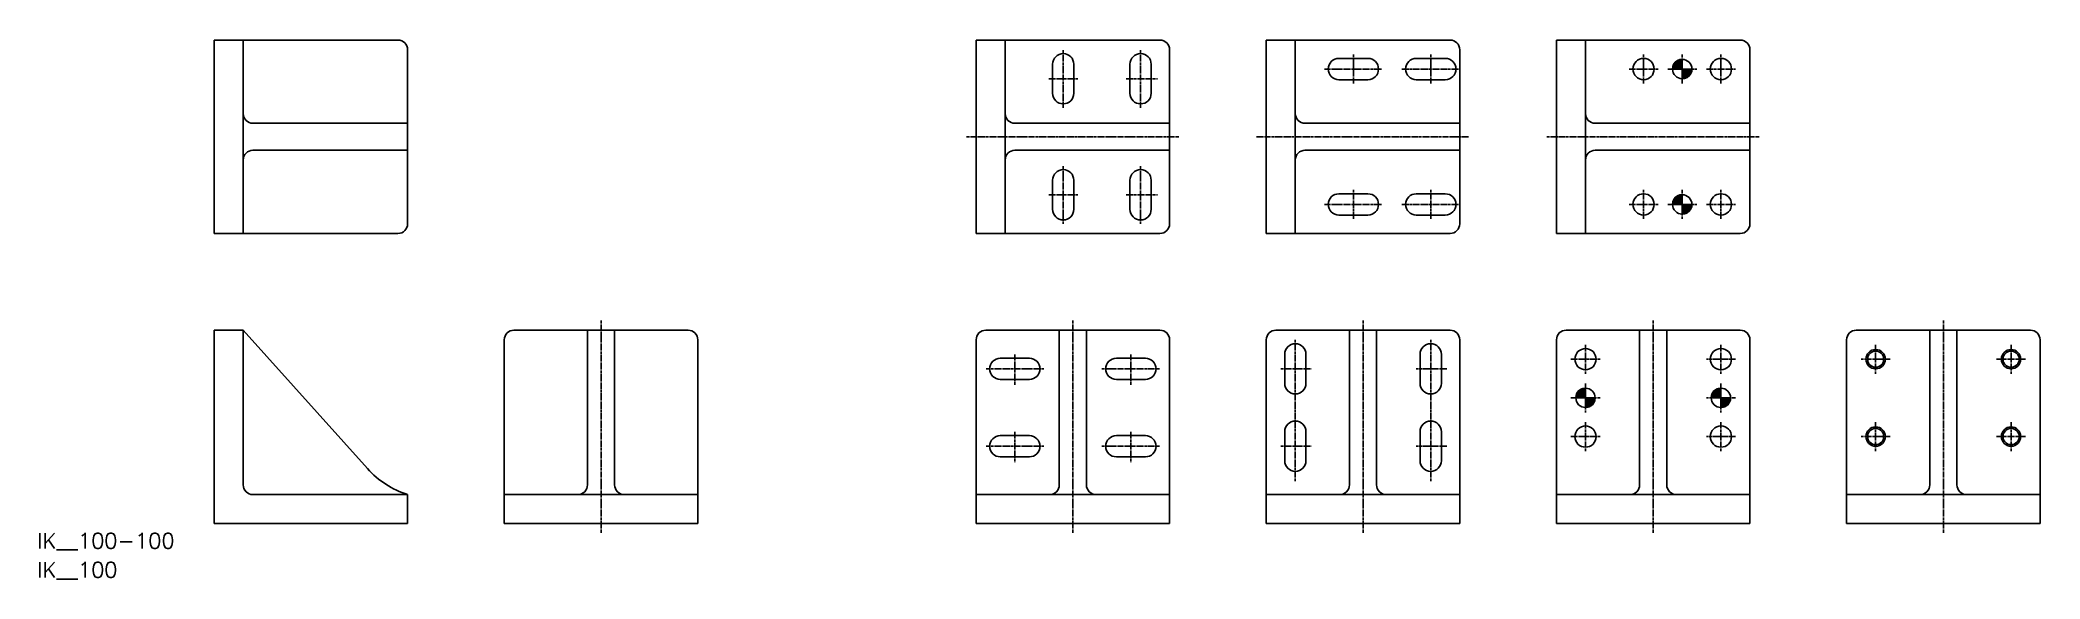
# Model space of a CAD drawing. Extents: x 11 to 1045, y 9 to 288.
import ezdxf

# ---------------------------------------------------------------- set-up
doc = ezdxf.new("R2010")
doc.units = 0
doc.linetypes.add('CENTER', pattern=[2, 1.25, -0.25, 0.25, -0.25])
doc.layers.get('0').update_dxf_attribs({"linetype": 'CONTINUOUS'})
doc.layers.add('CENTER', color=1, linetype='CENTER')
doc.styles.get("Standard").update_dxf_attribs({"font": 'txt.shx'})

# ---------------------------------------------------------------- blocks, each defined once
blk = doc.blocks.new('*U31')
at = {"color": 7, "linetype": 'CONTINUOUS'}
for p, q in [((805.4, 104.2), (805.3, 102.9)), ((805.9, 105.4), (805.4, 104.2)), ((806.7, 106.5), (805.9, 105.4)), ((807.8, 107.3), (806.7, 106.5)), ((809, 107.8), (807.8, 107.3)), ((810.3, 107.9), (809, 107.8)), ((810.3, 107.8), (810.3, 107.9)), ((810.3, 107.8), (810.3, 107.3)), ((810.3, 107.3), (810.3, 106.5)), ((810.3, 106.5), (810.3, 105.4)), ((810.3, 105.4), (810.3, 104.2)), ((810.3, 104.2), (810.3, 102.9)), ((805.3, 102.9), (810.3, 102.9)), ((810.3, 102.9), (815.3, 102.9)), ((810.3, 102.9), (810.3, 101.6)), ((810.3, 101.6), (810.3, 100.4)), ((810.3, 100.4), (810.3, 99.4)), ((810.3, 99.4), (810.3, 98.6)), ((810.3, 98.6), (810.3, 98.1)), ((811.5, 98.1), (810.3, 97.9)), ((810.3, 97.9), (810.3, 98.1)), ((812.8, 98.6), (811.5, 98.1)), ((813.8, 99.4), (812.8, 98.6)), ((814.6, 100.4), (813.8, 99.4)), ((815.1, 101.6), (814.6, 100.4)), ((815.3, 102.9), (815.1, 101.6))]:
    blk.add_line(p, q, dxfattribs=at)
for points in [[(805.4, 104.2), (805.3, 102.9), (810.3, 102.9)], [(805.9, 105.4), (805.4, 104.2), (810.3, 104.2)], [(806.7, 106.5), (805.9, 105.4), (810.3, 105.4)], [(807.8, 107.3), (806.7, 106.5), (810.3, 106.5)], [(809, 107.8), (807.8, 107.3), (810.3, 107.3)], [(810.3, 107.9), (809, 107.8), (810.3, 107.8)], [(805.3, 102.9), (805.3, 102.9), (810.3, 102.9)], [(810.3, 102.9), (810.3, 102.9), (815.3, 102.9)], [(810.3, 102.9), (810.3, 101.6), (815.1, 101.6)], [(810.3, 101.6), (810.3, 100.4), (814.6, 100.4)], [(810.3, 100.4), (810.3, 99.4), (813.8, 99.4)], [(810.3, 99.4), (810.3, 98.6), (812.8, 98.6)], [(810.3, 98.6), (810.3, 98.1), (811.5, 98.1)]]:
    blk.add_solid(points, dxfattribs=at)
at = {"color": 7, "linetype": 'CONTINUOUS', "extrusion": (0, 0, -1)}
for points in [[(-805.4, 104.2), (-810.3, 104.2), (-810.3, 102.9)], [(-805.9, 105.4), (-810.3, 105.4), (-810.3, 104.2)], [(-806.7, 106.5), (-810.3, 106.5), (-810.3, 105.4)], [(-807.8, 107.3), (-810.3, 107.3), (-810.3, 106.5)], [(-809, 107.8), (-810.3, 107.8), (-810.3, 107.3)], [(-810.3, 102.9), (-815.3, 102.9), (-815.1, 101.6)], [(-810.3, 101.6), (-815.1, 101.6), (-814.6, 100.4)], [(-810.3, 100.4), (-814.6, 100.4), (-813.8, 99.4)], [(-810.3, 99.4), (-813.8, 99.4), (-812.8, 98.6)], [(-810.3, 98.6), (-812.8, 98.6), (-811.5, 98.1)], [(-810.3, 98.1), (-811.5, 98.1), (-810.3, 97.9)]]:
    blk.add_solid(points, dxfattribs=at)
blk = doc.blocks.new('*U32')
at = {"color": 7, "linetype": 'CONTINUOUS'}
for p, q in [((875.4, 104.2), (875.3, 102.9)), ((875.9, 105.4), (875.4, 104.2)), ((876.7, 106.5), (875.9, 105.4)), ((877.8, 107.3), (876.7, 106.5)), ((879, 107.8), (877.8, 107.3)), ((880.3, 107.9), (879, 107.8)), ((880.3, 107.8), (880.3, 107.9)), ((880.3, 107.8), (880.3, 107.3)), ((880.3, 107.3), (880.3, 106.5)), ((880.3, 106.5), (880.3, 105.4)), ((880.3, 105.4), (880.3, 104.2)), ((880.3, 104.2), (880.3, 102.9)), ((875.3, 102.9), (880.3, 102.9)), ((880.3, 102.9), (885.3, 102.9)), ((880.3, 102.9), (880.3, 101.6)), ((880.3, 101.6), (880.3, 100.4)), ((880.3, 100.4), (880.3, 99.4)), ((880.3, 99.4), (880.3, 98.6)), ((880.3, 98.6), (880.3, 98.1)), ((881.5, 98.1), (880.3, 97.9)), ((880.3, 97.9), (880.3, 98.1)), ((882.8, 98.6), (881.5, 98.1)), ((883.8, 99.4), (882.8, 98.6)), ((884.6, 100.4), (883.8, 99.4)), ((885.1, 101.6), (884.6, 100.4)), ((885.3, 102.9), (885.1, 101.6))]:
    blk.add_line(p, q, dxfattribs=at)
for points in [[(875.4, 104.2), (875.3, 102.9), (880.3, 102.9)], [(875.9, 105.4), (875.4, 104.2), (880.3, 104.2)], [(876.7, 106.5), (875.9, 105.4), (880.3, 105.4)], [(877.8, 107.3), (876.7, 106.5), (880.3, 106.5)], [(879, 107.8), (877.8, 107.3), (880.3, 107.3)], [(880.3, 107.9), (879, 107.8), (880.3, 107.8)], [(875.3, 102.9), (875.3, 102.9), (880.3, 102.9)], [(880.3, 102.9), (880.3, 102.9), (885.3, 102.9)], [(880.3, 102.9), (880.3, 101.6), (885.1, 101.6)], [(880.3, 101.6), (880.3, 100.4), (884.6, 100.4)], [(880.3, 100.4), (880.3, 99.4), (883.8, 99.4)], [(880.3, 99.4), (880.3, 98.6), (882.8, 98.6)], [(880.3, 98.6), (880.3, 98.1), (881.5, 98.1)]]:
    blk.add_solid(points, dxfattribs=at)
at = {"color": 7, "linetype": 'CONTINUOUS', "extrusion": (0, 0, -1)}
for points in [[(-875.4, 104.2), (-880.3, 104.2), (-880.3, 102.9)], [(-875.9, 105.4), (-880.3, 105.4), (-880.3, 104.2)], [(-876.7, 106.5), (-880.3, 106.5), (-880.3, 105.4)], [(-877.8, 107.3), (-880.3, 107.3), (-880.3, 106.5)], [(-879, 107.8), (-880.3, 107.8), (-880.3, 107.3)], [(-880.3, 102.9), (-885.3, 102.9), (-885.1, 101.6)], [(-880.3, 101.6), (-885.1, 101.6), (-884.6, 100.4)], [(-880.3, 100.4), (-884.6, 100.4), (-883.8, 99.4)], [(-880.3, 99.4), (-883.8, 99.4), (-882.8, 98.6)], [(-880.3, 98.6), (-882.8, 98.6), (-881.5, 98.1)], [(-880.3, 98.1), (-881.5, 98.1), (-880.3, 97.9)]]:
    blk.add_solid(points, dxfattribs=at)
blk = doc.blocks.new('*U33')
at = {"color": 7, "linetype": 'CONTINUOUS'}
for p, q in [((855.4, 274.2), (855.3, 272.9)), ((855.3, 272.9), (860.3, 272.9)), ((855.9, 275.4), (855.4, 274.2)), ((856.7, 276.5), (855.9, 275.4)), ((857.8, 277.3), (856.7, 276.5)), ((859, 277.8), (857.8, 277.3)), ((860.3, 277.9), (859, 277.8)), ((860.3, 277.8), (860.3, 277.9)), ((860.3, 277.8), (860.3, 277.3)), ((860.3, 277.3), (860.3, 276.5)), ((860.3, 276.5), (860.3, 275.4)), ((860.3, 275.4), (860.3, 274.2)), ((860.3, 274.2), (860.3, 272.9)), ((860.3, 272.9), (865.3, 272.9)), ((860.3, 272.9), (860.3, 271.6)), ((860.3, 271.6), (860.3, 270.4)), ((860.3, 270.4), (860.3, 269.4)), ((860.3, 269.4), (860.3, 268.6)), ((863.8, 269.4), (862.8, 268.6)), ((864.6, 270.4), (863.8, 269.4)), ((865.1, 271.6), (864.6, 270.4)), ((865.3, 272.9), (865.1, 271.6)), ((860.3, 268.6), (860.3, 268.1)), ((861.5, 268.1), (860.3, 267.9)), ((860.3, 267.9), (860.3, 268.1)), ((862.8, 268.6), (861.5, 268.1))]:
    blk.add_line(p, q, dxfattribs=at)
for points in [[(855.4, 274.2), (855.3, 272.9), (860.3, 272.9)], [(855.3, 272.9), (855.3, 272.9), (860.3, 272.9)], [(855.9, 275.4), (855.4, 274.2), (860.3, 274.2)], [(856.7, 276.5), (855.9, 275.4), (860.3, 275.4)], [(857.8, 277.3), (856.7, 276.5), (860.3, 276.5)], [(859, 277.8), (857.8, 277.3), (860.3, 277.3)], [(860.3, 277.9), (859, 277.8), (860.3, 277.8)], [(860.3, 272.9), (860.3, 272.9), (865.3, 272.9)], [(860.3, 272.9), (860.3, 271.6), (865.1, 271.6)], [(860.3, 271.6), (860.3, 270.4), (864.6, 270.4)], [(860.3, 270.4), (860.3, 269.4), (863.8, 269.4)], [(860.3, 269.4), (860.3, 268.6), (862.8, 268.6)], [(860.3, 268.6), (860.3, 268.1), (861.5, 268.1)]]:
    blk.add_solid(points, dxfattribs=at)
at = {"color": 7, "linetype": 'CONTINUOUS', "extrusion": (0, 0, -1)}
for points in [[(-855.4, 274.2), (-860.3, 274.2), (-860.3, 272.9)], [(-855.9, 275.4), (-860.3, 275.4), (-860.3, 274.2)], [(-856.7, 276.5), (-860.3, 276.5), (-860.3, 275.4)], [(-857.8, 277.3), (-860.3, 277.3), (-860.3, 276.5)], [(-859, 277.8), (-860.3, 277.8), (-860.3, 277.3)], [(-860.3, 272.9), (-865.3, 272.9), (-865.1, 271.6)], [(-860.3, 271.6), (-865.1, 271.6), (-864.6, 270.4)], [(-860.3, 270.4), (-864.6, 270.4), (-863.8, 269.4)], [(-860.3, 269.4), (-863.8, 269.4), (-862.8, 268.6)], [(-860.3, 268.6), (-862.8, 268.6), (-861.5, 268.1)], [(-860.3, 268.1), (-861.5, 268.1), (-860.3, 267.9)]]:
    blk.add_solid(points, dxfattribs=at)
blk = doc.blocks.new('*U34')
at = {"color": 7, "linetype": 'CONTINUOUS'}
for p, q in [((857.8, 207.3), (856.7, 206.5)), ((859, 207.8), (857.8, 207.3)), ((860.3, 207.9), (859, 207.8)), ((860.3, 207.8), (860.3, 207.9)), ((860.3, 207.8), (860.3, 207.3)), ((860.3, 207.3), (860.3, 206.5)), ((855.4, 204.2), (855.3, 202.9)), ((855.3, 202.9), (860.3, 202.9)), ((855.9, 205.4), (855.4, 204.2)), ((856.7, 206.5), (855.9, 205.4)), ((860.3, 206.5), (860.3, 205.4)), ((860.3, 205.4), (860.3, 204.2)), ((860.3, 204.2), (860.3, 202.9)), ((860.3, 202.9), (865.3, 202.9)), ((860.3, 202.9), (860.3, 201.6)), ((860.3, 201.6), (860.3, 200.4)), ((860.3, 200.4), (860.3, 199.4)), ((860.3, 199.4), (860.3, 198.6)), ((860.3, 198.6), (860.3, 198.1)), ((861.5, 198.1), (860.3, 197.9)), ((860.3, 197.9), (860.3, 198.1)), ((862.8, 198.6), (861.5, 198.1)), ((863.8, 199.4), (862.8, 198.6)), ((864.6, 200.4), (863.8, 199.4)), ((865.1, 201.6), (864.6, 200.4)), ((865.3, 202.9), (865.1, 201.6))]:
    blk.add_line(p, q, dxfattribs=at)
for points in [[(857.8, 207.3), (856.7, 206.5), (860.3, 206.5)], [(859, 207.8), (857.8, 207.3), (860.3, 207.3)], [(860.3, 207.9), (859, 207.8), (860.3, 207.8)], [(855.4, 204.2), (855.3, 202.9), (860.3, 202.9)], [(855.3, 202.9), (855.3, 202.9), (860.3, 202.9)], [(855.9, 205.4), (855.4, 204.2), (860.3, 204.2)], [(856.7, 206.5), (855.9, 205.4), (860.3, 205.4)], [(860.3, 202.9), (860.3, 202.9), (865.3, 202.9)], [(860.3, 202.9), (860.3, 201.6), (865.1, 201.6)], [(860.3, 201.6), (860.3, 200.4), (864.6, 200.4)], [(860.3, 200.4), (860.3, 199.4), (863.8, 199.4)], [(860.3, 199.4), (860.3, 198.6), (862.8, 198.6)], [(860.3, 198.6), (860.3, 198.1), (861.5, 198.1)]]:
    blk.add_solid(points, dxfattribs=at)
at = {"color": 7, "linetype": 'CONTINUOUS', "extrusion": (0, 0, -1)}
for points in [[(-857.8, 207.3), (-860.3, 207.3), (-860.3, 206.5)], [(-859, 207.8), (-860.3, 207.8), (-860.3, 207.3)], [(-855.4, 204.2), (-860.3, 204.2), (-860.3, 202.9)], [(-855.9, 205.4), (-860.3, 205.4), (-860.3, 204.2)], [(-856.7, 206.5), (-860.3, 206.5), (-860.3, 205.4)], [(-860.3, 202.9), (-865.3, 202.9), (-865.1, 201.6)], [(-860.3, 201.6), (-865.1, 201.6), (-864.6, 200.4)], [(-860.3, 200.4), (-864.6, 200.4), (-863.8, 199.4)], [(-860.3, 199.4), (-863.8, 199.4), (-862.8, 198.6)], [(-860.3, 198.6), (-862.8, 198.6), (-861.5, 198.1)], [(-860.3, 198.1), (-861.5, 198.1), (-860.3, 197.9)]]:
    blk.add_solid(points, dxfattribs=at)

msp = doc.modelspace()

# ---------------------------------------------------------------- linework, layer by layer
at = {"color": 7, "linetype": 'CONTINUOUS'}
for p, q in [((101.4, 287.9), (196.4, 287.9)), ((101.4, 187.9), (101.4, 287.9)), ((116.4, 187.9), (116.4, 287.9)), ((201.4, 282.9), (201.4, 192.9)), ((495.3, 287.9), (590.3, 287.9)), ((495.3, 187.9), (495.3, 287.9)), ((510.3, 187.9), (510.3, 287.9)), ((595.3, 282.9), (595.3, 192.9)), ((645.3, 287.9), (740.3, 287.9)), ((645.3, 187.9), (645.3, 287.9)), ((660.3, 187.9), (660.3, 287.9)), ((745.3, 282.9), (745.3, 192.9)), ((795.3, 287.9), (890.3, 287.9)), ((795.3, 187.9), (795.3, 287.9)), ((810.3, 187.9), (810.3, 287.9)), ((895.3, 282.9), (895.3, 192.9)), ((534.8, 275.4), (534.8, 260.4)), ((545.8, 275.4), (545.8, 260.4)), ((574.8, 275.4), (574.8, 260.4)), ((585.8, 275.4), (585.8, 260.4)), ((697.8, 278.4), (682.8, 278.4)), ((737.8, 278.4), (722.8, 278.4)), ((697.8, 267.4), (682.8, 267.4)), ((737.8, 267.4), (722.8, 267.4)), ((201.4, 244.9), (121.4, 244.9)), ((595.3, 244.9), (515.3, 244.9)), ((745.3, 244.9), (665.3, 244.9)), ((895.3, 244.9), (815.3, 244.9)), ((201.4, 230.9), (121.4, 230.9)), ((595.3, 230.9), (515.3, 230.9)), ((745.3, 230.9), (665.3, 230.9)), ((895.3, 230.9), (815.3, 230.9)), ((534.8, 215.4), (534.8, 200.4)), ((545.8, 215.4), (545.8, 200.4)), ((574.8, 215.4), (574.8, 200.4)), ((585.8, 215.4), (585.8, 200.4)), ((697.8, 208.4), (682.8, 208.4)), ((737.8, 208.4), (722.8, 208.4)), ((697.8, 197.4), (682.8, 197.4)), ((737.8, 197.4), (722.8, 197.4)), ((196.4, 187.9), (101.4, 187.9)), ((590.3, 187.9), (495.3, 187.9)), ((740.3, 187.9), (645.3, 187.9)), ((890.3, 187.9), (795.3, 187.9)), ((101.4, 137.9), (101.4, 37.9)), ((101.4, 137.9), (116.4, 137.9)), ((116.4, 137.9), (116.4, 57.9)), ((116.4, 137.9), (116.4, 72.2)), ((346.4, 137.9), (256.4, 137.9)), ((294.4, 137.9), (294.4, 57.9)), ((308.4, 137.9), (308.4, 57.9)), ((590.3, 137.9), (500.3, 137.9)), ((538.3, 137.9), (538.3, 57.9)), ((552.3, 137.9), (552.3, 57.9)), ((740.3, 137.9), (650.3, 137.9)), ((688.3, 137.9), (688.3, 57.9)), ((702.3, 137.9), (702.3, 57.9)), ((890.3, 137.9), (800.3, 137.9)), ((838.3, 137.9), (838.3, 57.9)), ((852.3, 137.9), (852.3, 57.9)), ((1040.3, 137.9), (950.3, 137.9)), ((988.3, 137.9), (988.3, 57.9)), ((1002.3, 137.9), (1002.3, 57.9)), ((251.4, 132.9), (251.4, 37.9)), ((351.4, 37.9), (351.4, 132.9)), ((495.3, 132.9), (495.3, 37.9)), ((595.3, 37.9), (595.3, 132.9)), ((645.3, 132.9), (645.3, 37.9)), ((654.8, 125.4), (654.8, 110.4)), ((665.8, 125.4), (665.8, 110.4)), ((724.8, 125.4), (724.8, 110.4)), ((735.8, 125.4), (735.8, 110.4)), ((745.3, 37.9), (745.3, 132.9)), ((795.3, 132.9), (795.3, 37.9)), ((895.3, 37.9), (895.3, 132.9)), ((945.3, 132.9), (945.3, 37.9)), ((1045.3, 37.9), (1045.3, 132.9)), ((522.8, 123.4), (507.8, 123.4)), ((567.8, 123.4), (582.8, 123.4)), ((522.8, 112.4), (507.8, 112.4)), ((567.8, 112.4), (582.8, 112.4)), ((522.8, 83.4), (507.8, 83.4)), ((567.8, 83.4), (582.8, 83.4)), ((654.8, 85.4), (654.8, 70.4)), ((665.8, 85.4), (665.8, 70.4)), ((724.8, 85.4), (724.8, 70.4)), ((735.8, 85.4), (735.8, 70.4)), ((522.8, 72.4), (507.8, 72.4)), ((567.8, 72.4), (582.8, 72.4)), ((201.4, 52.9), (121.4, 52.9)), ((201.4, 37.9), (201.4, 52.9)), ((251.4, 52.9), (351.4, 52.9)), ((495.3, 52.9), (595.3, 52.9)), ((645.3, 52.9), (745.3, 52.9)), ((795.3, 52.9), (895.3, 52.9)), ((945.3, 52.9), (1045.3, 52.9)), ((101.4, 37.9), (201.4, 37.9)), ((251.4, 37.9), (351.4, 37.9)), ((495.3, 37.9), (595.3, 37.9)), ((645.3, 37.9), (745.3, 37.9)), ((795.3, 37.9), (895.3, 37.9)), ((945.3, 37.9), (1045.3, 37.9))]:
    msp.add_line(p, q, dxfattribs=at)
msp.add_lwpolyline([(116.4, 137.9), (180.7, 66.3, 0.133996), (201.4, 52.9, 0.024626)], format="xyb", dxfattribs=at)
for centre, radius in [((840.3, 272.9), 5.5), ((860.3, 272.9), 5), ((880.3, 272.9), 5.5), ((840.3, 202.9), 5.5), ((860.3, 202.9), 5), ((880.3, 202.9), 5.5), ((810.3, 122.9), 5.5), ((880.3, 122.9), 5.5), ((960.3, 122.9), 4.19), ((1030.3, 122.9), 4.19), ((810.3, 102.9), 5), ((880.3, 102.9), 5), ((810.3, 82.9), 5.5), ((880.3, 82.9), 5.5), ((960.3, 82.9), 4.19), ((1030.3, 82.9), 4.19)]:
    msp.add_circle(centre, radius, dxfattribs=at)
at = {"color": 3, "linetype": 'CONTINUOUS'}
for centre in [(960.3, 122.9), (1030.3, 122.9), (960.3, 82.9), (1030.3, 82.9)]:
    msp.add_circle(centre, 5, dxfattribs=at)
at = {"color": 7, "linetype": 'CONTINUOUS'}
for centre, radius, start, end in [((196.4, 282.9), 5, 0, 90), ((540.3, 275.4), 5.5, 0, 180), ((580.3, 275.4), 5.5, 0, 180), ((590.3, 282.9), 5, 0, 90), ((740.3, 282.9), 5, 0, 90), ((890.3, 282.9), 5, 0, 90), ((682.8, 272.9), 5.5, 90, 270), ((697.8, 272.9), 5.5, 270, 90), ((722.8, 272.9), 5.5, 90, 270), ((737.8, 272.9), 5.5, 270, 90), ((540.3, 260.4), 5.5, 180, 0), ((580.3, 260.4), 5.5, 180, 0), ((121.4, 249.9), 5, 180, 270), ((515.3, 249.9), 5, 180, 270), ((665.3, 249.9), 5, 180, 270), ((815.3, 249.9), 5, 180, 270), ((121.4, 225.9), 5, 90, 180), ((515.3, 225.9), 5, 90, 180), ((665.3, 225.9), 5, 90, 180), ((815.3, 225.9), 5, 90, 180), ((540.3, 215.4), 5.5, 0, 180), ((580.3, 215.4), 5.5, 0, 180), ((682.8, 202.9), 5.5, 90, 270), ((697.8, 202.9), 5.5, 270, 90), ((722.8, 202.9), 5.5, 90, 270), ((737.8, 202.9), 5.5, 270, 90), ((540.3, 200.4), 5.5, 180, 0), ((580.3, 200.4), 5.5, 180, 0), ((196.4, 192.9), 5, 270, 0), ((590.3, 192.9), 5, 270, 0), ((740.3, 192.9), 5, 270, 0), ((890.3, 192.9), 5, 270, 0), ((256.4, 132.9), 5, 90, 180), ((346.4, 132.9), 5, 0, 90), ((500.3, 132.9), 5, 90, 180), ((590.3, 132.9), 5, 0, 90), ((650.3, 132.9), 5, 90, 180), ((740.3, 132.9), 5, 0, 90), ((800.3, 132.9), 5, 90, 180), ((890.3, 132.9), 5, 0, 90), ((950.3, 132.9), 5, 90, 180), ((1040.3, 132.9), 5, 0, 90), ((660.3, 125.4), 5.5, 0, 180), ((730.3, 125.4), 5.5, 0, 180), ((507.8, 117.9), 5.5, 90, 270), ((522.8, 117.9), 5.5, 270, 90), ((567.8, 117.9), 5.5, 90, 270), ((582.8, 117.9), 5.5, 270, 90), ((660.3, 110.4), 5.5, 180, 0), ((730.3, 110.4), 5.5, 180, 0), ((507.8, 77.9), 5.5, 90, 270), ((522.8, 77.9), 5.5, 270, 90), ((567.8, 77.9), 5.5, 90, 270), ((582.8, 77.9), 5.5, 270, 90), ((660.3, 85.4), 5.5, 0, 180), ((730.3, 85.4), 5.5, 0, 180), ((660.3, 70.4), 5.5, 180, 0), ((730.3, 70.4), 5.5, 180, 0), ((121.4, 57.9), 5, 180, 270), ((289.4, 57.9), 5, 270, 0), ((313.4, 57.9), 5, 180, 270), ((533.3, 57.9), 5, 270, 0), ((557.3, 57.9), 5, 180, 270), ((683.3, 57.9), 5, 270, 0), ((707.3, 57.9), 5, 180, 270), ((833.3, 57.9), 5, 270, 0), ((857.3, 57.9), 5, 180, 270), ((983.3, 57.9), 5, 270, 0), ((1007.3, 57.9), 5, 180, 270)]:
    msp.add_arc(centre, radius, start, end, dxfattribs=at)
at = {"layer": 'CENTER', "color": 1, "linetype": 'CENTER'}
for p, q in [((540.3, 252.9), (540.3, 282.9)), ((580.3, 252.9), (580.3, 282.9)), ((690.3, 280.4), (690.3, 265.4)), ((730.3, 280.4), (730.3, 265.4)), ((840.3, 280.4), (840.3, 265.4)), ((860.3, 280.4), (860.3, 265.4)), ((880.3, 280.4), (880.3, 265.4)), ((675.3, 272.9), (705.3, 272.9)), ((715.3, 272.9), (745.3, 272.9)), ((832.8, 272.9), (847.8, 272.9)), ((852.8, 272.9), (867.8, 272.9)), ((872.8, 272.9), (887.8, 272.9)), ((532.8, 267.9), (547.8, 267.9)), ((572.8, 267.9), (589, 267.9)), ((490.3, 237.9), (600.3, 237.9)), ((640.3, 237.9), (750.3, 237.9)), ((790.3, 237.9), (900.3, 237.9)), ((540.3, 192.9), (540.3, 222.9)), ((580.3, 192.9), (580.3, 222.9)), ((532.8, 207.9), (547.8, 207.9)), ((572.8, 207.9), (589, 207.9)), ((690.3, 195.4), (690.3, 210.4)), ((730.3, 195.4), (730.3, 210.4)), ((840.3, 195.4), (840.3, 210.4)), ((860.3, 210.4), (860.3, 195.4)), ((880.3, 195.4), (880.3, 210.4)), ((675.3, 202.9), (705.3, 202.9)), ((715.3, 202.9), (745.3, 202.9)), ((832.8, 202.9), (847.8, 202.9)), ((852.8, 202.9), (867.8, 202.9)), ((872.8, 202.9), (887.8, 202.9)), ((301.4, 142.9), (301.4, 32.9)), ((545.3, 142.9), (545.3, 32.9)), ((695.3, 142.9), (695.3, 32.9)), ((845.3, 142.9), (845.3, 32.9)), ((995.3, 142.9), (995.3, 32.9)), ((515.3, 125.4), (515.3, 109.4)), ((575.3, 125.4), (575.3, 109.4)), ((660.3, 132.9), (660.3, 59.9)), ((730.3, 132.9), (730.3, 59.9)), ((810.3, 130.4), (810.3, 115.4)), ((880.3, 130.4), (880.3, 115.4)), ((960.3, 130.4), (960.3, 115.4)), ((1030.3, 130.4), (1030.3, 115.4)), ((530.3, 117.9), (500.3, 117.9)), ((560.3, 117.9), (590.3, 117.9)), ((652.8, 117.9), (668.8, 117.9)), ((722.8, 117.9), (738.8, 117.9)), ((802.8, 122.9), (817.8, 122.9)), ((887.8, 122.9), (872.8, 122.9)), ((952.8, 122.9), (967.8, 122.9)), ((1037.8, 122.9), (1022.8, 122.9)), ((810.3, 110.4), (810.3, 95.4)), ((880.3, 110.4), (880.3, 95.4)), ((802.8, 102.9), (817.8, 102.9)), ((887.8, 102.9), (872.8, 102.9)), ((515.3, 85.4), (515.3, 69.4)), ((575.3, 85.4), (575.3, 69.4)), ((802.8, 82.9), (817.8, 82.9)), ((810.3, 90.4), (810.3, 75.4)), ((887.8, 82.9), (872.8, 82.9)), ((880.3, 90.4), (880.3, 75.4)), ((952.8, 82.9), (967.8, 82.9)), ((960.3, 90.4), (960.3, 75.4)), ((1037.8, 82.9), (1022.8, 82.9)), ((1030.3, 90.4), (1030.3, 75.4)), ((530.3, 77.9), (500.3, 77.9)), ((560.3, 77.9), (590.3, 77.9)), ((652.8, 77.9), (668.8, 77.9)), ((722.8, 77.9), (738.8, 77.9))]:
    msp.add_line(p, q, dxfattribs=at)

# ---------------------------------------------------------------- block references
at = {"color": 7, "linetype": 'CONTINUOUS'}
for name in ['*U33', '*U34', '*U31', '*U32']:
    msp.add_blockref(name, (0, 0), dxfattribs=at)

# ---------------------------------------------------------------- texts
for s, p in [('IK__100-100', (10, 25)), ('IK__100', (10, 10))]:
    msp.add_text(s, height=8, dxfattribs=at).set_placement(p)

doc.saveas('drawing.dxf')
